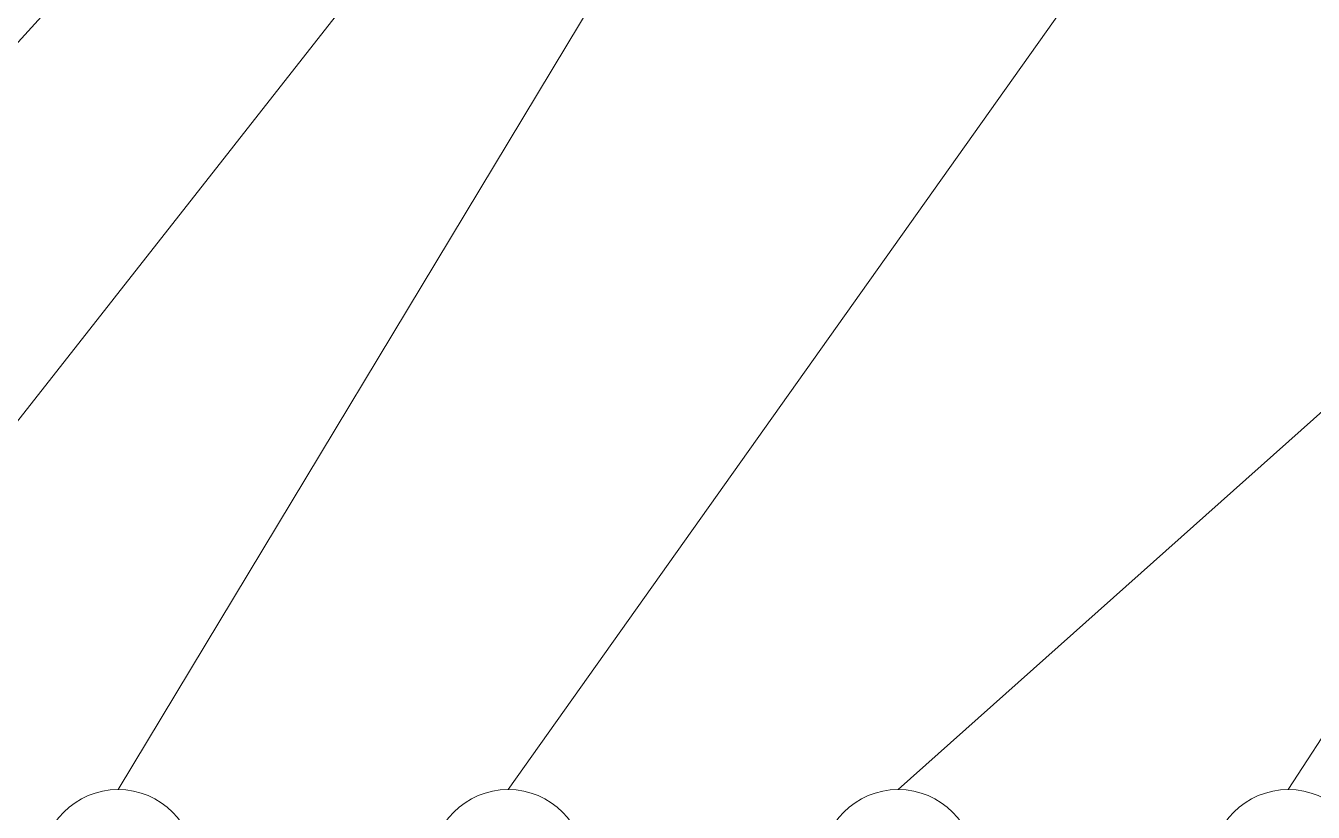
# Model space of a CAD drawing. Header units: millimetres. Extents: x 0 to 420, y 0 to 297.
# Drawn here: x 235.6 to 285.8, y 64.1 to 94.8 of the extents above; entities that cross this region are included whole.
import ezdxf

# ---------------------------------------------------------------- set-up
doc = ezdxf.new("R2010")
doc.units = ezdxf.units.MM
doc.layers.add('DIM', color=3, linetype='CONTINUOUS', lineweight=18)

msp = doc.modelspace()

# ---------------------------------------------------------------- linework, layer by layer
at = {"layer": 'DIM'}
for p, q in [((311.904, 146), (254.4, 65)), ((273.85, 136.475), (208.8, 65)), ((280.2, 133), (239.2, 65)), ((274.45, 129.2), (224, 65)), ((316.6, 114.145), (284.8, 65)), ((314.26, 104.844), (269.6, 65))]:
    msp.add_line(p, q, dxfattribs=at)
for centre in [(239.2, 62), (254.4, 62), (269.6, 62), (284.8, 62)]:
    msp.add_circle(centre, 3, dxfattribs=at)

doc.saveas('drawing.dxf')
